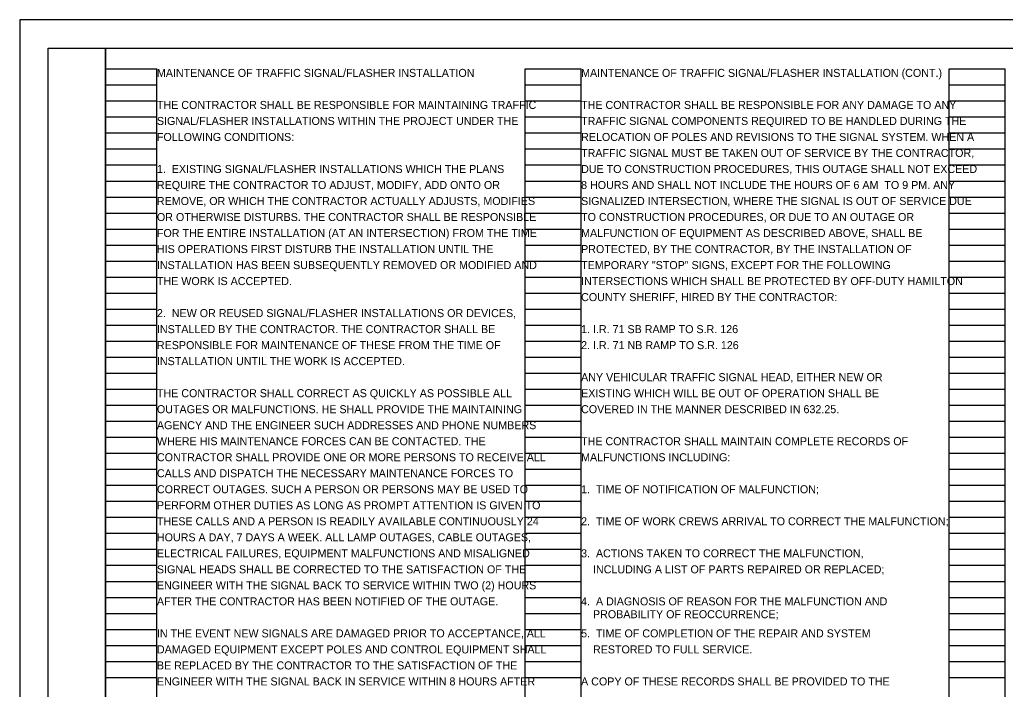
# Model space of a CAD drawing. Extents: x -15.4 to 52.7, y -29.2 to 22.
# Drawn here: x 0 to 17.24, y 10.29 to 22 of the extents above; entities that cross this region are included whole.
import ezdxf

# ---------------------------------------------------------------- set-up
doc = ezdxf.new("R2010")
doc.units = 0
for name, color, linetype in [('SH_Border', 7, 'Continuous'), ('SH_Cut_Line', 7, 'Continuous'), ('SH_Data', 7, 'Continuous'), ('SH_Text', 7, 'Continuous')]:
    doc.layers.add(name, color=color, linetype=linetype)

msp = doc.modelspace()

# ---------------------------------------------------------------- linework, layer by layer
at = {"layer": 'SH_Border'}
for points in [[(0.5, 21.5), (1.5, 21.5), (1.5, 0.5), (0.5, 0.5)], [(1.5, 21.5), (33.5, 21.5), (33.5, 0.5), (1.5, 0.5)]]:
    msp.add_lwpolyline(points, close=True, dxfattribs=at)
at = {"layer": 'SH_Cut_Line'}
msp.add_lwpolyline([(0, 0), (34, 0), (34, 22), (0, 22)], close=True, dxfattribs=at)
at = {"layer": 'SH_Data'}
for p, q in [((1.5, 0.98), (1.5, 21.14)), ((1.5, 21.14), (2.4, 21.14)), ((2.4, 0.98), (2.4, 21.14)), ((8.84, 0.98), (8.84, 21.14)), ((8.84, 21.14), (9.82, 21.14)), ((9.82, 0.98), (9.82, 21.14)), ((16.26, 0.98), (16.26, 21.14)), ((16.26, 21.14), (17.24, 21.14)), ((17.24, 0.98), (17.24, 21.14)), ((1.5, 20.86), (2.4, 20.86)), ((8.84, 20.86), (9.82, 20.86)), ((16.26, 20.86), (17.24, 20.86)), ((1.5, 20.58), (2.4, 20.58)), ((8.84, 20.58), (9.82, 20.58)), ((16.26, 20.58), (17.24, 20.58)), ((1.5, 20.3), (2.4, 20.3)), ((8.84, 20.3), (9.82, 20.3)), ((16.26, 20.3), (17.24, 20.3)), ((1.5, 20.02), (2.4, 20.02)), ((8.84, 20.02), (9.82, 20.02)), ((16.26, 20.02), (17.24, 20.02)), ((1.5, 19.74), (2.4, 19.74)), ((8.84, 19.74), (9.82, 19.74)), ((16.26, 19.74), (17.24, 19.74)), ((1.5, 19.46), (2.4, 19.46)), ((8.84, 19.46), (9.82, 19.46)), ((16.26, 19.46), (17.24, 19.46)), ((1.5, 19.18), (2.4, 19.18)), ((8.84, 19.18), (9.82, 19.18)), ((16.26, 19.18), (17.24, 19.18)), ((1.5, 18.9), (2.4, 18.9)), ((8.84, 18.9), (9.82, 18.9)), ((16.26, 18.9), (17.24, 18.9)), ((1.5, 18.62), (2.4, 18.62)), ((8.84, 18.62), (9.82, 18.62)), ((16.26, 18.62), (17.24, 18.62)), ((1.5, 18.34), (2.4, 18.34)), ((8.84, 18.34), (9.82, 18.34)), ((16.26, 18.34), (17.24, 18.34)), ((1.5, 18.06), (2.4, 18.06)), ((8.84, 18.06), (9.82, 18.06)), ((16.26, 18.06), (17.24, 18.06)), ((1.5, 17.78), (2.4, 17.78)), ((8.84, 17.78), (9.82, 17.78)), ((16.26, 17.78), (17.24, 17.78)), ((1.5, 17.5), (2.4, 17.5)), ((8.84, 17.5), (9.82, 17.5)), ((16.26, 17.5), (17.24, 17.5)), ((1.5, 17.22), (2.4, 17.22)), ((8.84, 17.22), (9.82, 17.22)), ((16.26, 17.22), (17.24, 17.22)), ((1.5, 16.94), (2.4, 16.94)), ((8.84, 16.94), (9.82, 16.94)), ((16.26, 16.94), (17.24, 16.94)), ((1.5, 16.66), (2.4, 16.66)), ((8.84, 16.66), (9.82, 16.66)), ((16.26, 16.66), (17.24, 16.66)), ((1.5, 16.38), (2.4, 16.38)), ((8.84, 16.38), (9.82, 16.38)), ((16.26, 16.38), (17.24, 16.38)), ((1.5, 16.1), (2.4, 16.1)), ((8.84, 16.1), (9.82, 16.1)), ((16.26, 16.1), (17.24, 16.1)), ((1.5, 15.82), (2.4, 15.82)), ((8.84, 15.82), (9.82, 15.82)), ((16.26, 15.82), (17.24, 15.82)), ((1.5, 15.54), (2.4, 15.54)), ((8.84, 15.54), (9.82, 15.54)), ((16.26, 15.54), (17.24, 15.54)), ((1.5, 15.26), (2.4, 15.26)), ((8.84, 15.26), (9.82, 15.26)), ((16.26, 15.26), (17.24, 15.26)), ((1.5, 14.98), (2.4, 14.98)), ((8.84, 14.98), (9.82, 14.98)), ((16.26, 14.98), (17.24, 14.98)), ((1.5, 14.7), (2.4, 14.7)), ((8.84, 14.7), (9.82, 14.7)), ((16.26, 14.7), (17.24, 14.7)), ((1.5, 14.42), (2.4, 14.42)), ((8.84, 14.42), (9.82, 14.42)), ((16.26, 14.42), (17.24, 14.42)), ((1.5, 14.14), (2.4, 14.14)), ((8.84, 14.14), (9.82, 14.14)), ((16.26, 14.14), (17.24, 14.14)), ((1.5, 13.86), (2.4, 13.86)), ((8.84, 13.86), (9.82, 13.86)), ((16.26, 13.86), (17.24, 13.86)), ((1.5, 13.58), (2.4, 13.58)), ((8.84, 13.58), (9.82, 13.58)), ((16.26, 13.58), (17.24, 13.58)), ((1.5, 13.3), (2.4, 13.3)), ((8.84, 13.3), (9.82, 13.3)), ((16.26, 13.3), (17.24, 13.3)), ((1.5, 13.02), (2.4, 13.02)), ((8.84, 13.02), (9.82, 13.02)), ((16.26, 13.02), (17.24, 13.02)), ((1.5, 12.74), (2.4, 12.74)), ((8.84, 12.74), (9.82, 12.74)), ((16.26, 12.74), (17.24, 12.74)), ((1.5, 12.46), (2.4, 12.46)), ((8.84, 12.46), (9.82, 12.46)), ((16.26, 12.46), (17.24, 12.46)), ((1.5, 12.18), (2.4, 12.18)), ((8.84, 12.18), (9.82, 12.18)), ((16.26, 12.18), (17.24, 12.18)), ((1.5, 11.9), (2.4, 11.9)), ((8.84, 11.9), (9.82, 11.9)), ((16.26, 11.9), (17.24, 11.9)), ((1.5, 11.62), (2.4, 11.62)), ((8.84, 11.62), (9.82, 11.62)), ((16.26, 11.62), (17.24, 11.62)), ((1.5, 11.34), (2.4, 11.34)), ((8.84, 11.34), (9.82, 11.34)), ((16.26, 11.34), (17.24, 11.34)), ((1.5, 11.06), (2.4, 11.06)), ((8.84, 11.06), (9.82, 11.06)), ((16.26, 11.06), (17.24, 11.06)), ((1.5, 10.78), (2.4, 10.78)), ((8.84, 10.78), (9.82, 10.78)), ((16.26, 10.78), (17.24, 10.78)), ((1.5, 10.5), (2.4, 10.5)), ((8.84, 10.5), (9.82, 10.5)), ((16.26, 10.5), (17.24, 10.5))]:
    msp.add_line(p, q, dxfattribs=at)

# ---------------------------------------------------------------- texts
at = {"layer": 'SH_Text'}
for s, p in [('MAINTENANCE OF TRAFFIC SIGNAL/FLASHER INSTALLATION', (2.4, 21)), ('MAINTENANCE OF TRAFFIC SIGNAL/FLASHER INSTALLATION (CONT.)', (9.82, 21)), ('THE CONTRACTOR SHALL BE RESPONSIBLE FOR MAINTAINING TRAFFIC ', (2.4, 20.44)), ('THE CONTRACTOR SHALL BE RESPONSIBLE FOR ANY DAMAGE TO ANY ', (9.82, 20.44)), ('SIGNAL/FLASHER INSTALLATIONS WITHIN THE PROJECT UNDER THE ', (2.4, 20.16)), ('TRAFFIC SIGNAL COMPONENTS REQUIRED TO BE HANDLED DURING THE ', (9.82, 20.16)), ('FOLLOWING CONDITIONS:', (2.4, 19.88)), ('RELOCATION OF POLES AND REVISIONS TO THE SIGNAL SYSTEM. WHEN A ', (9.82, 19.88)), ('TRAFFIC SIGNAL MUST BE TAKEN OUT OF SERVICE BY THE CONTRACTOR, ', (9.82, 19.6)), ('1.  EXISTING SIGNAL/FLASHER INSTALLATIONS WHICH THE PLANS ', (2.4, 19.32)), ('DUE TO CONSTRUCTION PROCEDURES, THIS OUTAGE SHALL NOT EXCEED ', (9.82, 19.32)), ('REQUIRE THE CONTRACTOR TO ADJUST, MODIFY, ADD ONTO OR ', (2.4, 19.04)), ('8 HOURS AND SHALL NOT INCLUDE THE HOURS OF 6 AM  TO 9 PM. ANY ', (9.82, 19.04)), ('REMOVE, OR WHICH THE CONTRACTOR ACTUALLY ADJUSTS, MODIFIES ', (2.4, 18.76)), ('SIGNALIZED INTERSECTION, WHERE THE SIGNAL IS OUT OF SERVICE DUE ', (9.82, 18.76)), ('OR OTHERWISE DISTURBS. THE CONTRACTOR SHALL BE RESPONSIBLE ', (2.4, 18.48)), ('TO CONSTRUCTION PROCEDURES, OR DUE TO AN OUTAGE OR ', (9.82, 18.48)), ('FOR THE ENTIRE INSTALLATION (AT AN INTERSECTION) FROM THE TIME ', (2.4, 18.2)), ('MALFUNCTION OF EQUIPMENT AS DESCRIBED ABOVE, SHALL BE ', (9.82, 18.2)), ('HIS OPERATIONS FIRST DISTURB THE INSTALLATION UNTIL THE ', (2.4, 17.92)), ('PROTECTED, BY THE CONTRACTOR, BY THE INSTALLATION OF ', (9.82, 17.92)), ('INSTALLATION HAS BEEN SUBSEQUENTLY REMOVED OR MODIFIED AND ', (2.4, 17.64)), ('TEMPORARY "STOP" SIGNS, EXCEPT FOR THE FOLLOWING ', (9.82, 17.64)), ('THE WORK IS ACCEPTED.', (2.4, 17.36)), ('INTERSECTIONS WHICH SHALL BE PROTECTED BY OFF-DUTY HAMILTON ', (9.82, 17.36)), ('COUNTY SHERIFF, HIRED BY THE CONTRACTOR: ', (9.82, 17.08)), ('2.  NEW OR REUSED SIGNAL/FLASHER INSTALLATIONS OR DEVICES, ', (2.4, 16.8)), ('INSTALLED BY THE CONTRACTOR. THE CONTRACTOR SHALL BE ', (2.4, 16.52)), ('1. I.R. 71 SB RAMP TO S.R. 126', (9.82, 16.52)), ('RESPONSIBLE FOR MAINTENANCE OF THESE FROM THE TIME OF ', (2.4, 16.24)), ('2. I.R. 71 NB RAMP TO S.R. 126', (9.82, 16.24)), ('INSTALLATION UNTIL THE WORK IS ACCEPTED.', (2.4, 15.96)), ('ANY VEHICULAR TRAFFIC SIGNAL HEAD, EITHER NEW OR', (9.82, 15.68)), ('THE CONTRACTOR SHALL CORRECT AS QUICKLY AS POSSIBLE ALL ', (2.4, 15.4)), ('EXISTING WHICH WILL BE OUT OF OPERATION SHALL BE', (9.82, 15.4)), ('OUTAGES OR MALFUNCTIONS. HE SHALL PROVIDE THE MAINTAINING ', (2.4, 15.12)), ('COVERED IN THE MANNER DESCRIBED IN 632.25.', (9.82, 15.12)), ('AGENCY AND THE ENGINEER SUCH ADDRESSES AND PHONE NUMBERS ', (2.4, 14.84)), ('WHERE HIS MAINTENANCE FORCES CAN BE CONTACTED. THE ', (2.4, 14.56)), ('THE CONTRACTOR SHALL MAINTAIN COMPLETE RECORDS OF', (9.82, 14.56)), ('CONTRACTOR SHALL PROVIDE ONE OR MORE PERSONS TO RECEIVE ALL ', (2.4, 14.28)), ('MALFUNCTIONS INCLUDING:', (9.82, 14.28)), ('CALLS AND DISPATCH THE NECESSARY MAINTENANCE FORCES TO ', (2.4, 14)), ('CORRECT OUTAGES. SUCH A PERSON OR PERSONS MAY BE USED TO ', (2.4, 13.72)), ('1.  TIME OF NOTIFICATION OF MALFUNCTION;', (9.82, 13.72)), ('PERFORM OTHER DUTIES AS LONG AS PROMPT ATTENTION IS GIVEN TO ', (2.4, 13.44)), ('THESE CALLS AND A PERSON IS READILY AVAILABLE CONTINUOUSLY 24 ', (2.4, 13.16)), ('2.  TIME OF WORK CREWS ARRIVAL TO CORRECT THE MALFUNCTION;', (9.82, 13.16)), ('HOURS A DAY, 7 DAYS A WEEK. ALL LAMP OUTAGES, CABLE OUTAGES, ', (2.4, 12.88)), ('ELECTRICAL FAILURES, EQUIPMENT MALFUNCTIONS AND MISALIGNED ', (2.4, 12.6)), ('3.  ACTIONS TAKEN TO CORRECT THE MALFUNCTION,', (9.82, 12.6)), ('SIGNAL HEADS SHALL BE CORRECTED TO THE SATISFACTION OF THE ', (2.4, 12.32)), ('    INCLUDING A LIST OF PARTS REPAIRED OR REPLACED;', (9.82, 12.32)), ('ENGINEER WITH THE SIGNAL BACK TO SERVICE WITHIN TWO (2) HOURS ', (2.4, 12.04)), ('AFTER THE CONTRACTOR HAS BEEN NOTIFIED OF THE OUTAGE.', (2.4, 11.76)), ('4.  A DIAGNOSIS OF REASON FOR THE MALFUNCTION AND', (9.82, 11.76)), ('    PROBABILITY OF REOCCURRENCE;', (9.82, 11.535)), ('IN THE EVENT NEW SIGNALS ARE DAMAGED PRIOR TO ACCEPTANCE, ALL ', (2.4, 11.2)), ('5.  TIME OF COMPLETION OF THE REPAIR AND SYSTEM', (9.82, 11.2)), ('DAMAGED EQUIPMENT EXCEPT POLES AND CONTROL EQUIPMENT SHALL ', (2.4, 10.92)), ('    RESTORED TO FULL SERVICE.', (9.82, 10.92)), ('BE REPLACED BY THE CONTRACTOR TO THE SATISFACTION OF THE ', (2.4, 10.64)), ('ENGINEER WITH THE SIGNAL BACK IN SERVICE WITHIN 8 HOURS AFTER ', (2.4, 10.36)), ('A COPY OF THESE RECORDS SHALL BE PROVIDED TO THE', (9.82, 10.36))]:
    msp.add_text(s, height=0.14, dxfattribs=at).set_placement(p)

doc.saveas('drawing.dxf')
